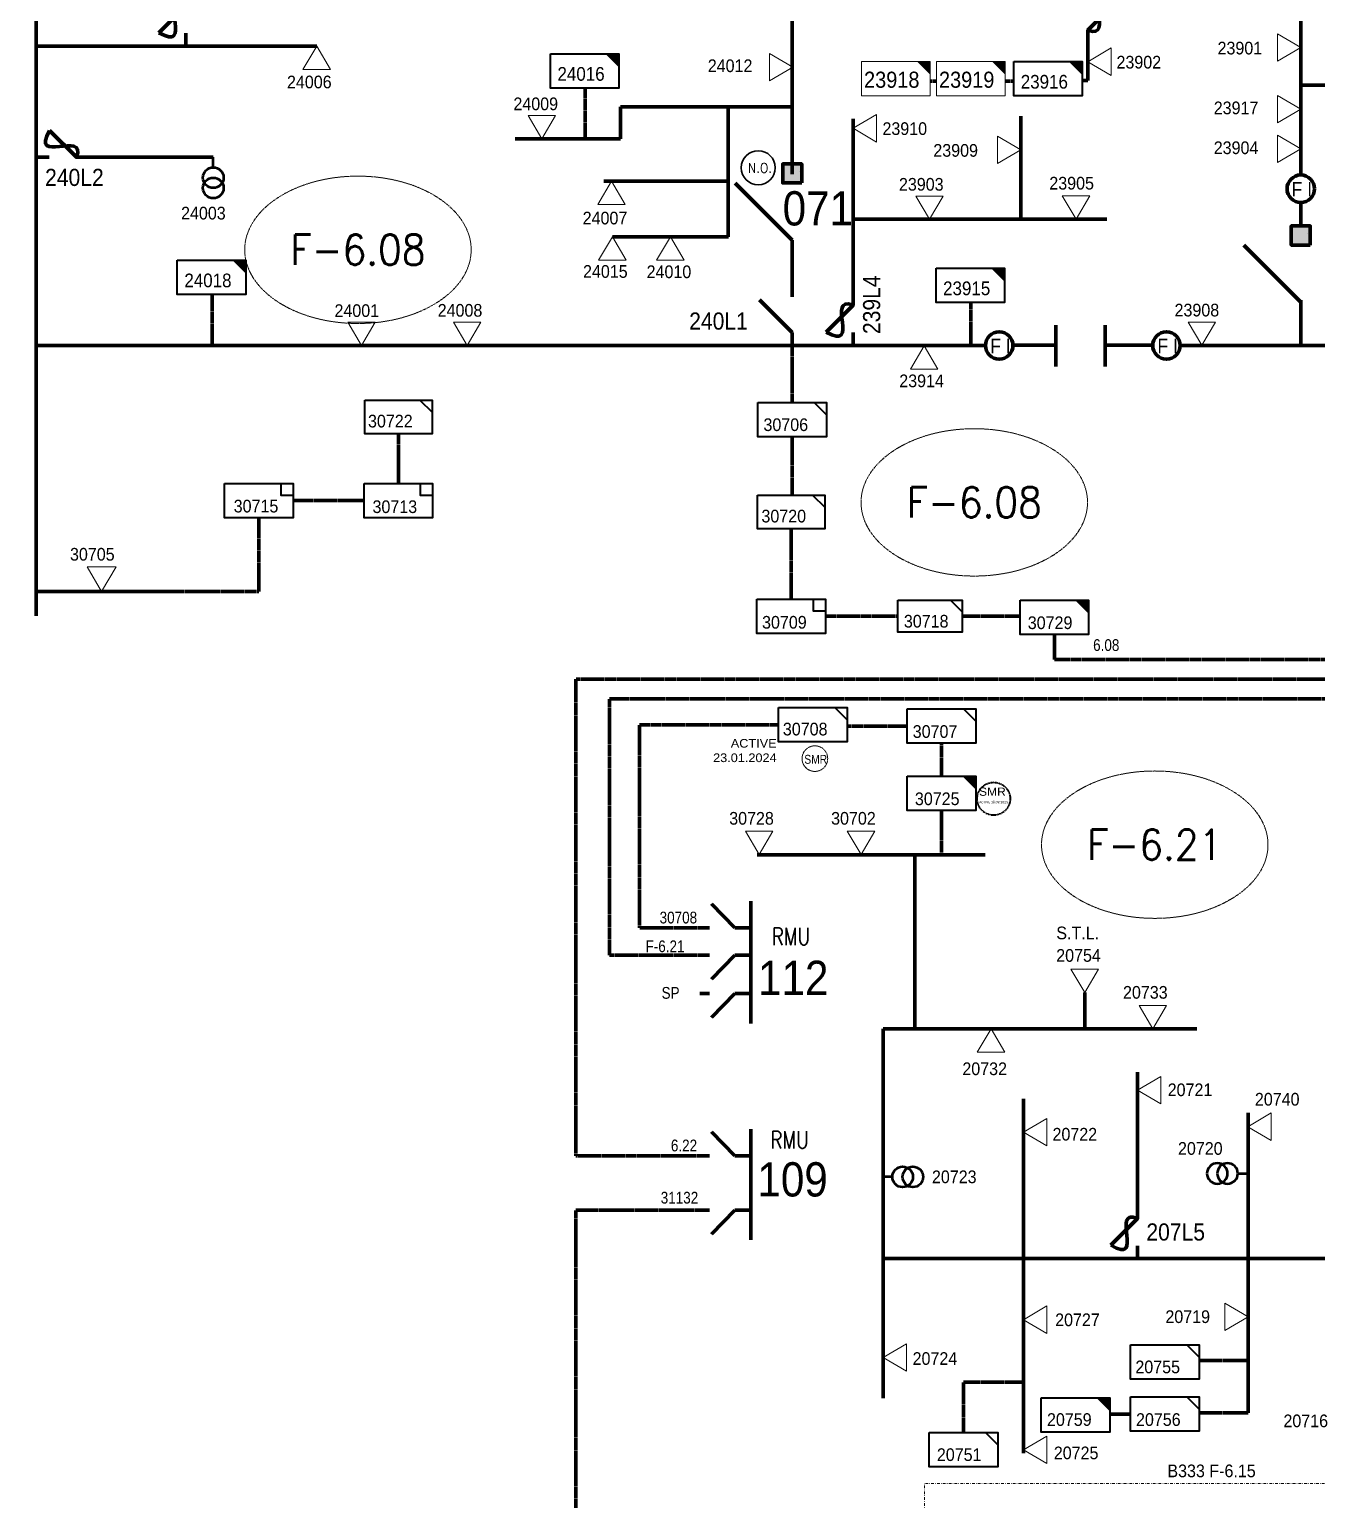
# Model space of a CAD drawing. Header units: metres. Extents: x 65984 to 144644, y -19036 to 23726.
# Drawn here: x 122679.4 to 123054.7, y 21464.5 to 21893.5 of the extents above; entities that cross this region are included whole.
import ezdxf
from ezdxf.enums import TextEntityAlignment as Align

# ---------------------------------------------------------------- set-up
doc = ezdxf.new("R2010")
doc.units = ezdxf.units.M
doc.header["$MEASUREMENT"] = 0
doc.linetypes.add('DGN Style 3', pattern=[0.013877, 0, -0.013877])
doc.linetypes.add('DGN Style 4', pattern=[1.6, 0.8, -0.4, 0, -0.4])
doc.layers.get('0').update_dxf_attribs({"color": 95, "lineweight": 40})
for name, color, linetype, lineweight in [('ABS', 7, 'Continuous', 40), ('ABS NUMBER', 112, 'Continuous', 30), ('d_eos', 111, 'Continuous', 40), ('d_fco', 5, 'Continuous', 40), ('d_fco text', 95, 'Continuous', 40), ('d_oh branch', 94, 'Continuous', 40), ('d_switch', 95, 'Continuous', 40), ('d_tf', 1, 'Continuous', 40), ('d_tf no', 6, 'Continuous', 40), ('d_tf_200', 1, 'Continuous', 40), ('d_ug cable', 95, 'Continuous', 40), ('d_unit sub', 7, 'Continuous', 40), ('EARTH FAULT INDICATOR', 95, 'Continuous', 40), ('fedr no', 95, 'Continuous', 40), ('Level 37', 7, 'Continuous', 0), ('O H MAIN FEEDER', 4, 'Continuous', 100), ('SW N O', 114, 'Continuous', 30)]:
    doc.layers.add(name, color=color, linetype=linetype, lineweight=lineweight)
doc.styles.add('NASKHF', font='naskhf.shx', dxfattribs={"height": 8})
doc.styles.get("Standard").update_dxf_attribs({"font": 'txt.shx'})
doc.styles.add('Style-Andalus', font='andlso.ttf')
doc.styles.add('Style-Arial', font='arial.ttf')
doc.styles.add('Style-ENGINEERING', font='ENGINEERING.shx')
doc.styles.add('Style-msdefault', font='msdefault.shx')
doc.styles.add('Style-STANDARD', font='STANDARD.shx')

# ---------------------------------------------------------------- blocks, each defined once
blk = doc.blocks.new('FUSE01')
at = {"color": 0, "linetype": 'ByBlock', "lineweight": -2}
blk.add_line((0, -17.15), (0, -22.55), dxfattribs=at)
at = {"color": 0, "linetype": 'ByBlock', "lineweight": -2, "flags": 128}
blk.add_lwpolyline([(0, 0.05), (0, -5.75), (-11.2, -16.95)], dxfattribs=at)
at = {"color": 0, "linetype": 'ByBlock', "lineweight": -2}
blk.add_open_spline([(-11.2, -16.95), (3.4, -25.35), (-11.6, -1.35), (0, -5.75)], degree=3, dxfattribs=at)
blk = doc.blocks.new('TF_8')
at = {"color": 0, "linetype": 'ByBlock', "lineweight": -2}
blk.add_line((6.3, 4.95), (9.9, 1.35), dxfattribs=at)
blk.add_3dface([(-10.1, 4.95), (9.9, 4.95), (9.9, -5.05), (-10.1, -5.05)], dxfattribs=at)
blk = doc.blocks.new('TFU_12')
at = {"layer": 'd_tf_200', "color": 5, "linetype": 'Continuous', "lineweight": 53}
blk.add_line((0, 10), (0, 0), dxfattribs=at)
for centre in [(0, 30), (0, 20)]:
    blk.add_circle(centre, 10, dxfattribs=at)
blk = doc.blocks.new('ABS2_1_1')
at = {"color": 0, "linetype": 'ByBlock', "lineweight": -2, "ltscale": 500}
for q in [(-29900, 43500), (0, 0)]:
    blk.add_line((0, 13600), q, dxfattribs=at)
at = {"color": 0, "linetype": 'ByBlock', "lineweight": -2, "ltscale": 500, "flags": 128}
for points in [[(5000, 43600), (-5000, 43600), (-5000, 53600), (5000, 53600)], [(3791, 49653), (3791, 49653), (3791, 49653)]]:
    blk.add_lwpolyline(points, close=True, dxfattribs=at)
at = {"color": 0, "linetype": 'ByBlock', "lineweight": -2, "ltscale": 500}
for points in [[(5000, 43600), (-5000, 43600), (5000, 53600), (-5000, 53600)], [(3791, 49653), (3791, 49653), (3791, 49653)]]:
    blk.add_solid(points, dxfattribs=at)
blk = doc.blocks.new('*U910')
at = {"layer": 'EARTH FAULT INDICATOR', "color": 5, "linetype": 'Continuous', "lineweight": 100}
blk.add_circle((0.02, 0.13), 4, dxfattribs=at)
at = {"layer": 'EARTH FAULT INDICATOR', "color": 5, "lineweight": 140, "style": 'Style-Andalus', "width": 0.9}
blk.add_text('F I', height=4.234, dxfattribs=at).set_placement((-2.61, 2.11), align=Align.TOP_LEFT)
blk = doc.blocks.new('*U909')
at = {"layer": 'EARTH FAULT INDICATOR', "color": 94, "linetype": 'Continuous', "lineweight": 100}
blk.add_circle((0.02, 0.13), 4, dxfattribs=at)
at = {"layer": 'EARTH FAULT INDICATOR', "color": 94, "lineweight": 140, "style": 'Style-Andalus', "width": 0.9}
blk.add_text('F I', height=4.234, dxfattribs=at).set_placement((-2.61, 2.11), align=Align.TOP_LEFT)
blk = doc.blocks.new('exist.us-1000kva')
at = {"color": 0, "linetype": 'ByBlock', "lineweight": -2, "flags": 128}
blk.add_lwpolyline([(39.99, 12.92), (32.8, 20), (40, 20)], close=True, dxfattribs=at)
at = {"color": 0, "linetype": 'ByBlock', "lineweight": -2, "extrusion": (0, 0, -1)}
blk.add_solid([(-39.99, 12.92), (-32.8, 20), (-40, 20)], dxfattribs=at)
at = {"color": 0, "linetype": 'ByBlock', "lineweight": -2, "xscale": 2, "yscale": 2}
blk.add_blockref('TF_8', (20.2, 10.1), dxfattribs=at)
blk = doc.blocks.new('TF3')
at = {"color": 0, "linetype": 'ByBlock', "lineweight": -2}
for p, q in [((11.3, 9), (18.3, 9)), ((18.3, 9), (18.3, 2))]:
    blk.add_line(p, q, dxfattribs=at)
at = {"color": 0, "linetype": 'ByBlock', "lineweight": -2, "flags": 128}
blk.add_lwpolyline([(18.3, 2), (11.3, 2), (11.3, 9)], dxfattribs=at)
at = {"color": 0, "linetype": 'ByBlock', "lineweight": -2}
blk.add_3dface([(-21.7, 9), (18.3, 9), (18.3, -11), (-21.7, -11)], dxfattribs=at)
blk = doc.blocks.new('*U980')
at = {"layer": 'ABS', "color": 7, "linetype": 'Continuous', "lineweight": 211, "ltscale": 0.176941}
for p, q in [((-8.32, 9.06), (-8.32, 16.62)), ((-8.32, 9.06), (8.3, -7.56)), ((-8.32, -16.6), (-8.32, -9.05))]:
    blk.add_line(p, q, dxfattribs=at)
blk = doc.blocks.new('*U907')
at = {"layer": 'EARTH FAULT INDICATOR', "color": 1, "linetype": 'Continuous', "lineweight": 100}
blk.add_circle((0.02, 0.13), 4, dxfattribs=at)
at = {"layer": 'EARTH FAULT INDICATOR', "color": 1, "lineweight": 140, "style": 'Style-Andalus', "width": 0.9}
blk.add_text('F I', height=4.234, dxfattribs=at).set_placement((-2.61, 2.11), align=Align.TOP_LEFT)
blk = doc.blocks.new('TFU_9')
at = {"layer": 'd_tf_200', "color": 1, "linetype": 'Continuous', "lineweight": 53}
blk.add_line((0, 10), (0, 0), dxfattribs=at)
for centre in [(0, 30), (0, 20)]:
    blk.add_circle(centre, 10, dxfattribs=at)
blk = doc.blocks.new('*U967')
at = {"layer": 'SW N O', "color": 3, "ltscale": 0.426762}
blk.add_circle((0, 0), 16.8, dxfattribs=at)
at = {"layer": 'SW N O', "color": 3, "style": 'Style-STANDARD'}
blk.add_text('N.O.', height=9.6, dxfattribs=at).set_placement((1.7, -0.2), align=Align.MIDDLE_CENTER)
blk = doc.blocks.new('TRA1_509')
at = {"layer": 'd_tf', "color": 5, "linetype": 'Continuous', "lineweight": 0, "ltscale": 0.000355616, "flags": 128}
blk.add_lwpolyline([(10, -17), (0, 0), (-10, -17)], close=True, dxfattribs=at)
blk = doc.blocks.new('TRA1_508')
at = {"layer": 'd_tf', "color": 5, "linetype": 'Continuous', "lineweight": 0, "ltscale": 0.000355616, "xscale": 1.000046564039523, "yscale": 1.000046564039523, "zscale": 1.000046564039523, "rotation": 180}
blk.add_blockref('TRA1_509', (0, 0), dxfattribs=at)
blk = doc.blocks.new('TRA1_523')
at = {"layer": 'd_tf', "color": 5, "linetype": 'Continuous', "lineweight": 0, "ltscale": 0.000392162, "flags": 128}
blk.add_lwpolyline([(10, -17), (0, 0), (-10, -17)], close=True, dxfattribs=at)
blk = doc.blocks.new('TRA1_522')
at = {"layer": 'd_tf', "color": 5, "linetype": 'Continuous', "lineweight": 0, "ltscale": 0.000392162, "xscale": 1.000046564039522, "yscale": 1.000046564039522, "zscale": 1.000046564039522, "rotation": 180}
blk.add_blockref('TRA1_523', (0, 0), dxfattribs=at)
blk = doc.blocks.new('TRA1_519')
at = {"layer": 'd_tf', "color": 94, "linetype": 'Continuous', "lineweight": 0, "ltscale": 0.000392162, "flags": 128}
blk.add_lwpolyline([(10, -17), (0, 0), (-10, -17)], close=True, dxfattribs=at)
blk = doc.blocks.new('TRA1_518')
at = {"layer": 'd_tf', "color": 94, "linetype": 'Continuous', "lineweight": 0, "ltscale": 0.000392162, "xscale": 1.000046564039522, "yscale": 1.000046564039522, "zscale": 1.000046564039522, "rotation": 180}
blk.add_blockref('TRA1_519', (0, 0), dxfattribs=at)
blk = doc.blocks.new('TRA1_521')
at = {"layer": 'd_tf', "color": 5, "linetype": 'Continuous', "lineweight": 0, "ltscale": 0.000392162, "extrusion": (0, 0, -1), "flags": 128}
blk.add_lwpolyline([(-10, -17), (0, 0), (10, -17)], close=True, dxfattribs=at)
blk = doc.blocks.new('TRA1_520')
at = {"layer": 'd_tf', "color": 5, "linetype": 'Continuous', "lineweight": 0, "ltscale": 0.000392162, "xscale": 1.000046564039522, "yscale": 1.000046564039522, "zscale": 1.000046564039522, "rotation": 180}
blk.add_blockref('TRA1_521', (0, 0), dxfattribs=at)
blk = doc.blocks.new('TRA1_525')
at = {"layer": 'd_tf', "color": 5, "linetype": 'Continuous', "lineweight": 0, "ltscale": 0.000355616, "flags": 128}
blk.add_lwpolyline([(9.9, -17.1), (-0.1, -0.1), (-10.1, -17.1)], close=True, dxfattribs=at)
blk = doc.blocks.new('TRA1_524')
at = {"layer": 'd_tf', "color": 5, "linetype": 'Continuous', "lineweight": 0, "ltscale": 0.000355616, "xscale": 1.000046564039523, "yscale": 1.000046564039523, "zscale": 1.000046564039523, "rotation": 180}
blk.add_blockref('TRA1_525', (0, 0), dxfattribs=at)
blk = doc.blocks.new('TRA1_965')
at = {"layer": 'd_tf', "color": 1, "linetype": 'Continuous', "lineweight": 0, "ltscale": 0.000392162, "flags": 128}
blk.add_lwpolyline([(10, -17), (0, 0), (-10, -17)], close=True, dxfattribs=at)
blk = doc.blocks.new('TRA1_964')
at = {"layer": 'd_tf', "color": 1, "linetype": 'Continuous', "lineweight": 0, "ltscale": 0.000392162, "xscale": 1.000046564039522, "yscale": 1.000046564039522, "zscale": 1.000046564039522, "rotation": 180}
blk.add_blockref('TRA1_965', (0, 0), dxfattribs=at)
blk = doc.blocks.new('TRA1_967')
at = {"layer": 'd_tf', "color": 1, "linetype": 'Continuous', "lineweight": 0, "ltscale": 0.000392162, "extrusion": (0, 0, -1), "flags": 128}
blk.add_lwpolyline([(-10.1, -17), (-0.1, 0), (9.9, -17)], close=True, dxfattribs=at)
blk = doc.blocks.new('TRA1_966')
at = {"layer": 'd_tf', "color": 1, "linetype": 'Continuous', "lineweight": 0, "ltscale": 0.000392162, "xscale": 1.000046564039522, "yscale": 1.000046564039522, "zscale": 1.000046564039522, "rotation": 180}
blk.add_blockref('TRA1_967', (0, 0), dxfattribs=at)
blk = doc.blocks.new('*U3828')
at = {"color": 2, "linetype": 'DGN Style 3'}
blk.add_circle((0, 0), 40.1, dxfattribs=at)
at = {"color": 1, "style": 'Style-ENGINEERING', "width": 1.09375}
blk.add_text('SMR', height=20.04, dxfattribs=at).set_placement((29.5, 7.3), align=Align.RIGHT)
at = {"color": 7, "true_color": 0xffffff, "insert": (-35.1, -5.1), "char_height": 5.833, "width": 324.554, "attachment_point": 1}
blk.add_mtext('\\fCalibri|b0|i0|c178178|p39;ACTIVE 18.09.2023\\P', dxfattribs=at)

msp = doc.modelspace()

# ---------------------------------------------------------------- linework, layer by layer
at = {"layer": 'd_eos', "color": 5, "linetype": 'Continuous', "lineweight": 211, "ltscale": 0.638341}
for p, q in [((122889.77, 21639.05), (122889.76, 21603.42)), ((122885.12, 21631.31), (122878.32, 21638.31)), ((122877.67, 21631.31), (122874.85, 21631.31)), ((122889.76, 21631.31), (122885.12, 21631.31)), ((122877.67, 21623.3), (122874.85, 21623.3)), ((122885.12, 21623.3), (122878.32, 21616.3)), ((122889.76, 21623.3), (122885.12, 21623.3)), ((122877.67, 21612.14), (122874.85, 21612.14)), ((122885.12, 21612.14), (122878.32, 21605.13)), ((122889.77, 21612.14), (122885.12, 21612.14))]:
    msp.add_line(p, q, dxfattribs=at)
at = {"layer": 'd_eos', "color": 206, "linetype": 'Continuous', "lineweight": 211, "ltscale": 0.638341}
for p, q in [((122885.11, 21564.79), (122878.32, 21571.8)), ((122889.76, 21572.54), (122889.76, 21540.22)), ((122877.67, 21564.79), (122874.84, 21564.79)), ((122889.76, 21564.79), (122885.11, 21564.79)), ((122877.67, 21548.94), (122874.85, 21548.94)), ((122885.12, 21548.94), (122878.32, 21541.93)), ((122889.76, 21548.94), (122885.12, 21548.94))]:
    msp.add_line(p, q, dxfattribs=at)
at = {"layer": 'd_oh branch', "color": 1, "linetype": 'Continuous', "lineweight": 100}
for p, q in [((122681.34, 21888.57), (122763.15, 21888.57)), ((122919.58, 21817.06), (122919.59, 21867.4)), ((122968.46, 21838.05), (122968.46, 21868.17)), ((122697.12, 21856.17), (122732.99, 21856.19)), ((122919.6, 21838.05), (122993.59, 21838.05)), ((122681.34, 21729.42), (122723.61, 21729.42))]:
    msp.add_line(p, q, dxfattribs=at)
at = {"layer": 'd_oh branch', "color": 5, "linetype": 'Continuous', "lineweight": 100}
for p, q in [((122988.05, 21891.18), (122988.07, 21878.6)), ((123068.19, 21877.22), (123050.17, 21877.22)), ((122883.19, 21870.83), (122851.76, 21870.83)), ((122851.76, 21870.83), (122851.76, 21861.5)), ((122901.82, 21870.83), (122883.19, 21870.83)), ((122883.19, 21870.83), (122883.19, 21832.94)), ((122851.76, 21861.5), (122821, 21861.5)), ((122883.19, 21849.2), (122846.92, 21849.2)), ((123050.12, 21836.76), (123050.12, 21842.98)), ((122883.21, 21832.96), (122849.4, 21832.96)), ((122987.11, 21601.8), (122987.11, 21612.46)), ((122937.58, 21601.8), (123019.83, 21601.8)), ((123002.54, 21550.59), (123002.54, 21589.19)), ((122969.28, 21581.37), (122969.28, 21478.05)), ((123034.75, 21489.83), (123034.75, 21577.35)), ((122928.34, 21534.77), (122928.34, 21494.08))]:
    msp.add_line(p, q, dxfattribs=at)
at = {"layer": 'd_ug cable', "color": 5, "linetype": 'DGN Style 3', "lineweight": 100}
for p, q in [((122988.07, 21878.6), (122986.41, 21878.6)), ((122935.36, 21690.19), (122917.86, 21690.19)), ((122994.53, 21489.42), (123000.5, 21489.42))]:
    msp.add_line(p, q, dxfattribs=at)
at = {"layer": 'd_ug cable', "color": 1, "linetype": 'DGN Style 3', "lineweight": 100}
for p, q in [((122901.82, 21784.57), (122901.82, 21801.24)), ((122786.97, 21775.49), (122786.97, 21760.95)), ((122901.82, 21757.56), (122901.82, 21774.57)), ((122776.97, 21755.96), (122756.31, 21755.96)), ((122901.5, 21747.74), (122901.5, 21727.16)), ((122911.49, 21722.25), (122932.62, 21722.25)), ((122951.38, 21722.25), (122968.28, 21722.25))]:
    msp.add_line(p, q, dxfattribs=at)
at = {"layer": 'd_ug cable', "color": 5, "linetype": 'DGN Style 3', "lineweight": 100, "flags": 128}
for points in [[(122841.45, 21876.35), (122841.45, 21861.5)], [(122942.08, 21878.39), (122943.92, 21878.39)], [(122963.93, 21878.39), (122966.41, 21878.39)], [(122874.85, 21623.3), (122848.5, 21623.3), (122848.5, 21698.13), (123593.84, 21698.13), (123593.84, 21553.12), (123765.84, 21553.12), (123765.84, 20771.14), (124610.24, 20771.14), (124610.24, 20416.17)], [(122874.85, 21631.31), (122857.28, 21631.31), (122857.28, 21690.57), (122897.86, 21690.57)], [(122945.36, 21675.56), (122945.36, 21685.19)], [(122945.36, 21652.64), (122945.36, 21665.57)], [(123034.75, 21505.03), (123020.49, 21505.03), (123020.49, 21505.03)], [(122969.28, 21498.76), (122951.77, 21498.76), (122951.77, 21484.03)], [(123034.75, 21489.83), (123020.49, 21489.83), (123020.49, 21489.83)]]:
    msp.add_lwpolyline(points, dxfattribs=at)
at = {"layer": 'd_ug cable', "color": 1, "linetype": 'DGN Style 3', "lineweight": 100, "flags": 128}
for points in [[(122732.65, 21816.1), (122732.65, 21801.25)], [(122953.91, 21813.78), (122953.91, 21801.24)], [(122746.31, 21750.96), (122746.31, 21729.42), (122723.61, 21729.42)], [(122978.28, 21716.94), (122978.28, 21709.59), (123605.3, 21709.59), (123605.3, 21564.58), (123777.3, 21564.58), (123777.3, 20782.61), (124250.54, 20782.61), (124250.54, 20415.29)]]:
    msp.add_lwpolyline(points, dxfattribs=at)
at = {"layer": 'd_ug cable', "color": 206, "linetype": 'DGN Style 3', "lineweight": 100, "flags": 128}
for points in [[(122876.26, 21564.79), (122838.68, 21564.79), (122838.68, 21703.86), (123599.57, 21703.86), (123599.57, 21558.85), (123771.57, 21558.85), (123771.57, 20776.88), (124629.66, 20776.88), (124629.66, 20416.18)], [(122797.67, 21429.55), (122838.68, 21429.55), (122838.68, 21548.94), (122874.85, 21548.94)]]:
    msp.add_lwpolyline(points, dxfattribs=at)
at = {"layer": 'd_ug cable', "color": 2, "linetype": 'DGN Style 4', "lineweight": 0, "flags": 128}
msp.add_lwpolyline([(124492.72, 20416.07), (124492.72, 20763.18), (124492.72, 20763.35), (123758.05, 20763.35), (123758.05, 21469.21), (122940.41, 21469.21), (122940.41, 21449.02)], dxfattribs=at)
at = {"layer": 'd_ug cable', "color": 2, "linetype": 'DGN Style 3', "lineweight": 13}
msp.add_circle((122908.43, 21680.68), 3.74, dxfattribs=at)
at = {"layer": 'fedr no', "color": 82, "linetype": 'DGN Style 3', "lineweight": 13, "true_color": 0x1dc70e}
for centre in [(122775.18, 21829.15), (122954.92, 21755.45), (123007.55, 21655.57)]:
    msp.add_ellipse(centre, major_axis=(33.02, 0), ratio=0.651175, dxfattribs=at)
at = {"layer": 'O H MAIN FEEDER', "color": 5, "lineweight": 211, "ltscale": 0.426762}
for p, q in [((123050.12, 21850.98), (123050.12, 22129.91)), ((122901.83, 21851.26), (122901.84, 21991.32)), ((122891.56, 21652.64), (122958.13, 21652.64)), ((122937.58, 21652.64), (122937.58, 21601.8)), ((122928.34, 21601.8), (122928.34, 21534.77)), ((122928.34, 21601.8), (122937.58, 21601.8)), ((122970.08, 21534.77), (122928.34, 21534.77)), ((123002.54, 21534.77), (122970.08, 21534.77)), ((123036.05, 21534.77), (123002.54, 21534.77)), ((123062.6, 21534.77), (123035.53, 21534.77))]:
    msp.add_line(p, q, dxfattribs=at)
at = {"layer": 'O H MAIN FEEDER', "color": 1, "lineweight": 211, "ltscale": 0.426762}
for p, q in [((122681.34, 21722.35), (122681.34, 21938.51)), ((122978.69, 21795.11), (122978.69, 21807.2)), ((122958.2, 21801.24), (122681.34, 21801.25)), ((122958.2, 21801.24), (122958.05, 21801.24)), ((122978.69, 21801.28), (122966.2, 21801.28))]:
    msp.add_line(p, q, dxfattribs=at)
at = {"layer": 'O H MAIN FEEDER', "color": 94, "lineweight": 211, "ltscale": 0.426762}
for p, q in [((122901.82, 21824.44), (122901.82, 21819.81)), ((123050.12, 21801.25), (123050.12, 21814.5)), ((122993.1, 21795.11), (122993.1, 21807.2)), ((123006.96, 21801.28), (122993.1, 21801.28)), ((123250.76, 21801.24), (123014.96, 21801.25)), ((123015.1, 21801.25), (123014.96, 21801.25))]:
    msp.add_line(p, q, dxfattribs=at)
at = {"layer": 'O H MAIN FEEDER', "color": 1, "ltscale": 0.819941}
msp.add_line((122915.11, 21801.25), (122830.76, 21801.25), dxfattribs=at)

# ---------------------------------------------------------------- block references
at = {"color": 1, "xscale": 0.12, "yscale": 0.12, "zscale": 0.12}
msp.add_blockref('*U3828', (122960.57, 21668.96), dxfattribs=at)
at = {"layer": 'ABS', "color": 7, "linetype": 'Continuous', "lineweight": 211, "ltscale": 0.829472, "xscale": 0.000555747191877611, "yscale": 0.000555747191877611, "zscale": 0.0003680335276451397, "rotation": 359.9999999999998}
for p in [(122901.82, 21824.44), (123050.12, 21806.32)]:
    msp.add_blockref('ABS2_1_1', p, dxfattribs=at)
at = {"layer": 'ABS', "color": 7, "linetype": 'Continuous', "lineweight": 211, "ltscale": 0.176941, "xscale": 0.5763376204863798, "yscale": 0.5763376204863798, "zscale": 0.5763376204863798, "rotation": 180}
msp.add_blockref('*U980', (122897.03, 21810.24), dxfattribs=at)
at = {"layer": 'd_fco', "color": 5, "linetype": 'Continuous', "lineweight": 100, "xscale": 0.7, "yscale": 0.7, "zscale": 0.2499179648993302}
for p, rotation in [((122988.05, 21889.19), 180), ((123002.54, 21550.55), 359.9999999999999)]:
    msp.add_blockref('FUSE01', p, dxfattribs=dict(at, rotation=rotation))
at = {"layer": 'd_fco', "color": 1, "linetype": 'Continuous', "lineweight": 100, "xscale": 0.7, "yscale": 0.7, "zscale": 0.2499179648993302}
msp.add_blockref('FUSE01', (122724.98, 21904.36), dxfattribs=at)
for p, rotation in [((122697.12, 21856.17), 270), ((122919.58, 21817.02), 359.9999999999999)]:
    msp.add_blockref('FUSE01', p, dxfattribs=dict(at, rotation=rotation))
at = {"layer": 'd_tf', "color": 5, "linetype": 'Continuous', "lineweight": 0, "ltscale": 0.000392162, "xscale": 0.4, "yscale": 0.4, "zscale": 0.4}
for name, p, rotation in [('TRA1_522', (123050.1, 21888.21), 89.99999999999997), ('TRA1_520', (122988.05, 21884.04), 270), ('TRA1_522', (122902.01, 21882.44), 89.99999999999997), ('TRA1_522', (123050.1, 21870.22), 89.99999999999997), ('TRA1_522', (123050.1, 21858.59), 89.99999999999997), ('TRA1_520', (122849.09, 21849.15), 180), ('TRA1_520', (122849.38, 21832.94), 180), ('TRA1_520', (122866.29, 21832.94), 180)]:
    msp.add_blockref(name, p, dxfattribs=dict(at, rotation=rotation))
at = {"layer": 'd_tf', "color": 1, "linetype": 'Continuous', "lineweight": 0, "ltscale": 0.000392162, "xscale": 0.4, "yscale": 0.4, "zscale": 0.4}
for p, rotation in [((122763.15, 21888.57), 180), ((122919.58, 21864.6), 270), ((122968.46, 21858.29), 89.99999999999997), ((122776.24, 21801.23), 359.9999999999999), ((122807, 21801.23), 359.9999999999999), ((122940.31, 21801.15), 180)]:
    msp.add_blockref('TRA1_964', p, dxfattribs=dict(at, rotation=rotation))
at = {"layer": 'd_tf', "color": 5, "linetype": 'Continuous', "lineweight": 0, "ltscale": 0.000392162, "extrusion": (0, 0, -1), "xscale": 0.4, "yscale": 0.4, "zscale": 0.4}
msp.add_blockref('TRA1_520', (-122828.8, 21861.51), dxfattribs=at)
at = {"layer": 'd_tf', "color": 1, "linetype": 'Continuous', "lineweight": 0, "ltscale": 0.000392162, "extrusion": (0, 0, -1)}
for name, p, xscale, yscale, zscale in [('TRA1_964', (-122941.87, 21838.05), 0.4, 0.4, 0.4), ('TRA1_964', (-122984.59, 21838.08), 0.4, 0.4, 0.4), ('TRA1_966', (-122700.38, 21729.4), 0.4252640885791174, 0.4252640885791174, 0.4252640885791174)]:
    msp.add_blockref(name, p, dxfattribs=dict(at, xscale=xscale, yscale=yscale, zscale=zscale))
at = {"layer": 'd_tf', "color": 94, "linetype": 'Continuous', "lineweight": 0, "ltscale": 0.000392162, "xscale": 0.4, "yscale": 0.4, "zscale": 0.4, "rotation": 359.9999999999999}
msp.add_blockref('TRA1_518', (123021.3, 21801.28), dxfattribs=at)
at = {"layer": 'd_tf', "color": 5, "linetype": 'Continuous', "lineweight": 0, "ltscale": 0.000355616, "xscale": 0.4, "yscale": 0.4, "zscale": 0.4}
for name, p, rotation in [('TRA1_524', (122892.12, 21652.64), 359.9999999999999), ('TRA1_524', (122921.85, 21652.64), 359.9999999999999), ('TRA1_524', (122987.08, 21612.44), 359.9999999999999), ('TRA1_524', (123006.97, 21601.78), 359.9999999999999), ('TRA1_508', (122959.8, 21601.8), 180), ('TRA1_508', (123002.52, 21583.91), 270), ('TRA1_508', (122969.28, 21571.69), 270), ('TRA1_508', (123034.73, 21573.28), 270), ('TRA1_508', (122969.28, 21516.97), 270), ('TRA1_508', (122928.32, 21505.9), 270), ('TRA1_508', (122969.28, 21478.96), 270)]:
    msp.add_blockref(name, p, dxfattribs=dict(at, rotation=rotation))
at = {"layer": 'd_tf', "color": 5, "linetype": 'Continuous', "lineweight": 0, "ltscale": 0.000355616, "extrusion": (0, 0, -1), "xscale": 0.4, "yscale": 0.4, "zscale": 0.4, "rotation": 270}
msp.add_blockref('TRA1_508', (-123034.78, 21517.78), dxfattribs=at)
at = {"layer": 'd_tf_200', "color": 1, "linetype": 'Continuous', "lineweight": 53, "xscale": 0.3, "yscale": 0.3, "zscale": 0.3, "rotation": 179.9999999999999}
msp.add_blockref('TFU_9', (122732.99, 21856.19), dxfattribs=at)
at = {"layer": 'd_tf_200', "color": 5, "linetype": 'Continuous', "lineweight": 53, "xscale": 0.3, "yscale": 0.3, "zscale": 0.3, "rotation": 269.9999999999998}
msp.add_blockref('TFU_12', (122928.02, 21558.63), dxfattribs=at)
at = {"layer": 'd_tf_200', "color": 5, "linetype": 'Continuous', "lineweight": 53, "extrusion": (0, 0, -1), "xscale": 0.3, "yscale": 0.3, "zscale": 0.3, "rotation": 269.9999999999998}
msp.add_blockref('TFU_12', (-123034.78, 21559.64), dxfattribs=at)
at = {"layer": 'd_unit sub', "color": 5, "linetype": 'Continuous', "lineweight": 40}
for name, p, xscale, yscale, zscale in [('exist.us-1000kva', (122831.31, 21876.35), 0.4998359297978459, 0.4998359297978459, 0.4267622666565712), ('exist.us-1000kva', (122966.41, 21874.07), 0.4998359297978459, 0.4998359297978459, 0.4267622666565712), ('TF_8', (122945.46, 21690.24), 0.999671859597321, 0.999671859597321, 0.2499179648993302), ('exist.us-1000kva', (122974.45, 21484.18), 0.4998359297978459, 0.4998359297978459, 0.4267622666565712), ('TF_8', (123010.59, 21489.47), 0.999671859597321, 0.999671859597321, 0.2499179648993302), ('TF_8', (122951.87, 21479.08), 0.999671859597321, 0.999671859597321, 0.2499179648993302)]:
    msp.add_blockref(name, p, dxfattribs=dict(at, xscale=xscale, yscale=yscale, zscale=zscale))
at = {"layer": 'd_unit sub', "color": 5, "linetype": 'Continuous', "lineweight": 13, "xscale": 0.5004547809811387, "yscale": 0.5004547809811387, "zscale": 0.3456774359918227, "rotation": 359.9999999999999}
for p in [(122922.06, 21874.07), (122943.92, 21874.07)]:
    msp.add_blockref('exist.us-1000kva', p, dxfattribs=at)
at = {"layer": 'd_unit sub', "color": 1, "linetype": 'Continuous', "lineweight": 40}
for name, p, xscale, yscale, zscale in [('exist.us-1000kva', (122722.51, 21816.1), 0.4998359297978459, 0.4998359297978459, 0.4267622666565712), ('exist.us-1000kva', (122943.77, 21813.78), 0.4998359297978459, 0.4998359297978459, 0.4267622666565712), ('TF_8', (122787.07, 21780.46), 0.9825773313343861, 0.9825773313343861, 0.212622143282644), ('TF_8', (122901.94, 21779.62), 0.9996718596026843, 0.9996718596026843, 0.212622143282644), ('TF3', (122747.16, 21756.46), 0.4998359297986609, 0.4998359297986609, 0.2499179648993302), ('TF3', (122787.82, 21756.46), 0.4998359297986609, 0.4998359297986609, 0.2499179648993302), ('TF_8', (122901.59, 21752.7), 0.9824278749857407, 0.9824278749857407, 0.212622143282644), ('TF3', (122902.35, 21722.67), 0.4998359297986609, 0.4998359297986609, 0.2499179648993302), ('TF_8', (122942.09, 21722.29), 0.9380260332184911, 0.9380260332184911, 0.212622143282644), ('exist.us-1000kva', (122968.28, 21716.94), 0.4998359297978459, 0.4998359297978459, 0.4267622666565712)]:
    msp.add_blockref(name, p, dxfattribs=dict(at, xscale=xscale, yscale=yscale, zscale=zscale))
at = {"layer": 'd_unit sub', "color": 2, "linetype": 'Continuous', "lineweight": 40}
for name, p, xscale, yscale, zscale in [('TF_8', (122907.95, 21690.62), 0.999671859597321, 0.999671859597321, 0.2499179648993302), ('exist.us-1000kva', (122935.36, 21665.57), 0.4998359297978459, 0.4998359297978459, 0.4267622666565712)]:
    msp.add_blockref(name, p, dxfattribs=dict(at, xscale=xscale, yscale=yscale, zscale=zscale))
at = {"layer": 'd_unit sub', "color": 5, "linetype": 'Continuous', "lineweight": 40, "xscale": 0.999671859597321, "yscale": 0.999671859597321, "zscale": 0.2499179648993302, "rotation": 359.9999999999999}
msp.add_blockref('TF_8', (123010.59, 21504.66), dxfattribs=at)
at = {"layer": 'EARTH FAULT INDICATOR', "color": 5, "linetype": 'Continuous', "lineweight": 100}
msp.add_blockref('*U910', (123050.1, 21846.85), dxfattribs=at)
at = {"layer": 'EARTH FAULT INDICATOR', "color": 1, "linetype": 'Continuous', "lineweight": 100}
msp.add_blockref('*U907', (122962.18, 21801.11), dxfattribs=at)
at = {"layer": 'EARTH FAULT INDICATOR', "color": 94, "linetype": 'Continuous', "lineweight": 100}
msp.add_blockref('*U909', (123010.93, 21801.11), dxfattribs=at)
at = {"layer": 'SW N O', "color": 3, "xscale": 0.2950694635422144, "yscale": 0.2950694635422144, "zscale": 0.2950694635422144}
msp.add_blockref('*U967', (122891.92, 21853.1), dxfattribs=at)

# ---------------------------------------------------------------- texts
at = {"color": 4, "insert": (122897.28, 21679.63), "char_height": 2.5308, "width": 48.7333, "attachment_point": 9}
msp.add_mtext('\\FENGINEERING;\\H1x;\\W1.09375;ACTIVE\\P23.01.2024', dxfattribs=at)
at = {"layer": 'ABS NUMBER', "color": 7, "lineweight": 140, "style": 'Style-Arial', "width": 0.88}
msp.add_text('071', height=10, dxfattribs=at).set_placement((122899.04, 21846.25), align=Align.TOP_LEFT)
at = {"layer": 'd_fco text', "color": 1, "linetype": 'Continuous', "lineweight": 70, "style": 'Style-msdefault', "width": 0.92}
for s, p in [('240L2', (122683.94, 21852.78)), ('240L1', (122871.78, 21810.86))]:
    msp.add_text(s, height=5, dxfattribs=at).set_placement(p, align=Align.TOP_LEFT)
msp.add_text('239L4', height=5, rotation=90, dxfattribs=at).set_placement((122922.48, 21804.57), align=Align.TOP_LEFT)
at = {"layer": 'd_fco text', "color": 5, "linetype": 'Continuous', "lineweight": 70, "style": 'Style-msdefault', "width": 0.92}
msp.add_text('207L5', height=5, dxfattribs=at).set_placement((123005.1, 21545.06), align=Align.TOP_LEFT)
at = {"layer": 'd_switch', "color": 1, "linetype": 'Continuous', "lineweight": 30, "ltscale": 0.9, "style": 'Style-ENGINEERING', "width": 0.857143}
msp.add_text('SMR', height=2.601, rotation=0.0026, dxfattribs=at).set_placement((122905.36, 21681.78), align=Align.TOP_LEFT)
at = {"layer": 'd_switch', "color": 1, "linetype": 'Continuous', "lineweight": 30, "insert": (122997.23, 21715.53), "char_height": 3.43, "attachment_point": 3, "style": 'NASKHF'}
msp.add_mtext('\\FENGINEERING;\\H1x;\\W0.857143;6.08', dxfattribs=at)
at = {"layer": 'd_switch', "color": 5, "linetype": 'Continuous', "lineweight": 30, "char_height": 3.43, "style": 'NASKHF'}
for s, insert, attachment_point in [('\\FENGINEERING;\\H1x;\\W0.857143;30708\\P', (122874.09, 21636.02), 3), ('\\FENGINEERING;\\H1x;\\W0.857143;F-6.21', (122859.05, 21627.63), 1), ('\\FENGINEERING;\\H1x;\\W0.857143;SP', (122863.73, 21614.04), 1)]:
    msp.add_mtext(s, dxfattribs=dict(at, insert=insert, attachment_point=attachment_point))
at = {"layer": 'd_switch', "color": 206, "linetype": 'Continuous', "lineweight": 30, "char_height": 3.43, "style": 'NASKHF'}
for s, insert, attachment_point in [('\\FENGINEERING;\\H1x;\\W0.857143;6.22', (122874.09, 21569.51), 3), ('\\FENGINEERING;\\H1x;\\W0.857143;31132\\P', (122863.48, 21554.28), 1)]:
    msp.add_mtext(s, dxfattribs=dict(at, insert=insert, attachment_point=attachment_point))
at = {"layer": 'd_tf no', "color": 5, "linetype": 'Continuous', "lineweight": 40, "style": 'Style-msdefault', "width": 0.945946}
for s, p in [('23901', (123025.86, 21889.86)), ('24012', (122877.2, 21884.71)), ('23902', (122996.39, 21885.75)), ('24009', (122820.52, 21873.59)), ('23917', (123024.75, 21872.41)), ('23904', (123024.75, 21860.78)), ('24007', (122840.72, 21840.27)), ('24015', (122840.82, 21824.68)), ('24010', (122859.37, 21824.59)), ('30707', (122936.97, 21690.44)), ('30728', (122883.45, 21665.11)), ('30702', (122913.17, 21665.11)), ('S.T.L.', (122978.84, 21631.67)), ('20754', (122978.81, 21625.1)), ('20733', (122998.29, 21614.33)), ('20732', (122951.44, 21592.03)), ('20721', (123011.32, 21585.89)), ('20740', (123036.75, 21583.14)), ('20722', (122977.73, 21572.93)), ('20720', (123014.32, 21568.78)), ('20723', (122942.57, 21560.5)), ('20727', (122978.5, 21518.78)), ('20719', (123010.65, 21519.69)), ('20724', (122936.93, 21507.48)), ('20755', (123001.9, 21505.03)), ('20759', (122976.12, 21489.67)), ('20756', (123002.08, 21489.67)), ('20716', (123045.07, 21489.29)), ('20725', (122978.11, 21479.94)), ('20751', (122944.01, 21479.43))]:
    msp.add_text(s, height=3.7, dxfattribs=at).set_placement(p, align=Align.TOP_LEFT)
at = {"layer": 'd_tf no', "color": 1, "linetype": 'Continuous', "lineweight": 40, "style": 'Style-msdefault', "width": 0.945946}
for s, p in [('24006', (122754.49, 21879.97)), ('23910', (122928.14, 21866.36)), ('23909', (122942.98, 21860.01)), ('23903', (122932.95, 21850.11)), ('23905', (122976.8, 21850.44)), ('24003', (122723.6, 21841.7)), ('24001', (122768.34, 21813.25)), ('24008', (122798.44, 21813.34)), ('30722', (122778.12, 21781.02)), ('30706', (122893.44, 21779.97)), ('30715', (122738.95, 21756.21)), ('30713', (122779.43, 21756.04)), ('30720', (122892.85, 21753.3)), ('30705', (122691.21, 21742.16)), ('30709', (122893.03, 21722.31)), ('30718', (122934.39, 21722.63)), ('30729', (122970.52, 21722.18))]:
    msp.add_text(s, height=3.7, dxfattribs=at).set_placement(p, align=Align.TOP_LEFT)
at = {"layer": 'd_tf no', "color": 5, "lineweight": 40, "style": 'Style-msdefault', "width": 0.925}
for s, p in [('24016', (122833.36, 21882.48)), ('23916', (122968.47, 21880.19))]:
    msp.add_text(s, height=4, dxfattribs=at).set_placement(p, align=Align.TOP_LEFT)
at = {"layer": 'd_tf no', "color": 5, "lineweight": 13, "style": 'Style-msdefault', "width": 0.925}
for s, p in [('23918', (122922.77, 21881.13)), ('23919', (122944.62, 21881.13))]:
    msp.add_text(s, height=4.699, dxfattribs=at).set_placement(p, align=Align.TOP_LEFT)
at = {"layer": 'd_tf no', "color": 1, "lineweight": 40, "style": 'Style-msdefault', "width": 0.925}
for s, p in [('24018', (122724.56, 21822.22)), ('23915', (122945.82, 21819.91))]:
    msp.add_text(s, height=4, dxfattribs=at).set_placement(p, align=Align.TOP_LEFT)
at = {"layer": 'd_tf no', "color": 94, "linetype": 'Continuous', "lineweight": 40, "style": 'Style-msdefault', "width": 0.945946}
msp.add_text('23908', height=3.7, dxfattribs=at).set_placement((123013.32, 21813.41), align=Align.TOP_LEFT)
at = {"layer": 'd_tf no', "color": 1, "linetype": 'Continuous', "lineweight": 40, "style": 'Style-msdefault', "width": 0.945946}
msp.add_text('23914', height=3.7, dxfattribs=at).set_placement((122933.04, 21789.06))
at = {"layer": 'd_tf no', "color": 121, "linetype": 'Continuous', "lineweight": 40, "style": 'Style-msdefault', "width": 0.945946}
for s, p in [('30708', (122899.1, 21691.15)), ('30725', (122937.6, 21670.81))]:
    msp.add_text(s, height=3.7, dxfattribs=at).set_placement(p, align=Align.TOP_LEFT)
at = {"layer": 'd_tf no', "color": 7, "linetype": 'Continuous', "lineweight": 40, "style": 'Style-msdefault', "width": 0.945946}
msp.add_text('B333 F-6.15', height=3.7, dxfattribs=at).set_placement((123011.23, 21474.7), align=Align.TOP_LEFT)
at = {"layer": 'fedr no', "color": 6, "linetype": 'Continuous', "lineweight": 40, "char_height": 8.852, "attachment_point": 5, "style": 'Style-STANDARD'}
for s, insert in [('F-6.08', (122775.18, 21829.15)), ('F-6.08', (122954.92, 21755.45)), ('F-6.21\\P', (123007.55, 21655.57))]:
    msp.add_mtext(s, dxfattribs=dict(at, insert=insert))
at = {"layer": 'Level 37', "color": 7, "linetype": 'Continuous', "lineweight": 53, "style": 'Style-STANDARD', "width": 0.854701}
for p in [(122901.47, 21628.79), (122901.04, 21569.43)]:
    msp.add_text('RMU', height=4.993, dxfattribs=at).set_placement(p, align=Align.MIDDLE_CENTER)
at = {"layer": 'Level 37', "color": 7, "linetype": 'Continuous', "lineweight": 120, "style": 'Style-Arial', "width": 0.88}
for s, p in [('112', (122912.38, 21621.71)), ('109', (122912.19, 21562.91))]:
    msp.add_text(s, height=10, dxfattribs=at).set_placement(p, align=Align.TOP_RIGHT)

doc.saveas('drawing.dxf')
